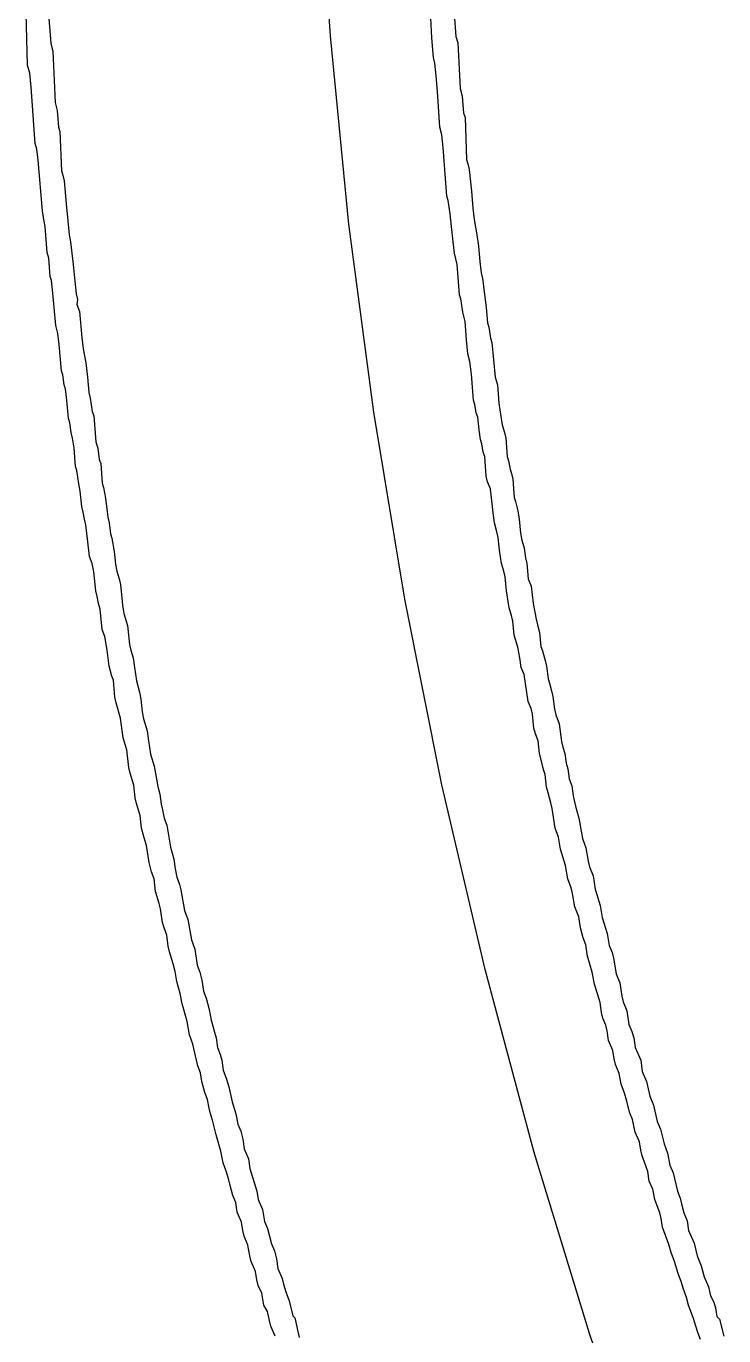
# Model space of a CAD drawing. Header units: millimetres. Extents: x 95 to 305, y 96 to 295.
# Drawn here: x 95.33 to 107.4, y 169.33 to 191.98 of the extents above; entities that cross this region are included whole.
import ezdxf

# ---------------------------------------------------------------- set-up
doc = ezdxf.new("R2010")
doc.units = ezdxf.units.MM
for name, color, linetype in [('BottomLayer', 5, 'Continuous'), ('BottomOverlay', 54, 'Continuous'), ('TopLayer', 1, 'Continuous')]:
    doc.layers.add(name, color=color, linetype=linetype)

msp = doc.modelspace()

# ---------------------------------------------------------------- linework, layer by layer
at = {"layer": 'BottomLayer'}
for p, q in [((100.59122884, 191.8159105), (100.3760248, 195.08593952)), ((100.91373772, 188.554614), (100.59122884, 191.8159105)), ((101.34321616, 185.30565936), (100.91373772, 188.554614)), ((101.87918918, 182.0725975), (101.34321616, 185.30565936)), ((102.52109036, 178.85889806), (101.87918918, 182.0725975)), ((103.26821612, 175.66799004), (102.52109036, 178.85889806)), ((104.11974604, 172.50340404), (103.26821612, 175.66799004)), ((105.07477588, 169.36852334), (104.11974604, 172.50340404)), ((106.1322998, 166.26661438), (105.07477588, 169.36852334))]:
    msp.add_line(p, q, dxfattribs=at)
at = {"layer": 'BottomOverlay'}
for p, q in [((95.70518578, 192.31437788), (95.72952405999999, 191.97362418)), ((95.35226293999999, 191.30428846), (95.32792212, 192.20485054)), ((102.3498715, 191.77890778), (102.32553322, 192.24135796)), ((102.72713516, 192.27786792), (102.76364258, 191.80324606)), ((95.72952405999999, 191.97362418), (95.75386488, 191.68154958)), ((95.75386488, 191.68154958), (95.7903723, 191.54768142)), ((102.37421232, 191.43815408), (102.3498715, 191.77890778)), ((102.76364258, 191.80324606), (102.80015254, 191.69371872)), ((102.80015254, 191.69371872), (102.8366625, 190.90268652)), ((95.7903723, 191.54768142), (95.82688225999999, 190.65929102)), ((102.3985506, 191.34079588), (102.37421232, 191.43815408)), ((95.38877036, 191.1704203), (95.35226293999999, 191.30428846)), ((102.42289142, 191.1217412), (102.3985506, 191.34079588)), ((95.41311118, 190.9270248), (95.38877036, 191.1704203)), ((102.4472297, 190.85400742), (102.42289142, 191.1217412)), ((95.43744946, 190.61061192), (95.41311118, 190.9270248)), ((102.48373966, 190.23334826), (102.4472297, 190.85400742)), ((102.8366625, 190.90268652), (102.87317246, 190.76881836)), ((102.87317246, 190.76881836), (102.89751074, 190.47674376)), ((95.46179027999999, 190.26985822), (95.43744946, 190.61061192)), ((95.82688225999999, 190.65929102), (95.86339222, 190.52542286)), ((95.86339222, 190.52542286), (95.88773049999999, 190.23334826)), ((95.48612856, 189.95344534), (95.46179027999999, 190.26985822)), ((102.89751074, 190.47674376), (102.92185156, 190.40372638)), ((102.92185156, 190.40372638), (102.94618984, 189.67353988)), ((95.88773049999999, 190.23334826), (95.91207132, 190.16033088)), ((95.91207132, 190.16033088), (95.93640959999999, 189.47882348)), ((102.52024962, 190.0994801), (102.48373966, 190.23334826)), ((102.5445879, 189.88042542), (102.52024962, 190.0994801)), ((95.51046937999999, 189.85608714), (95.48612856, 189.95344534)), ((95.53480765999998, 189.66137074), (95.51046937999999, 189.85608714)), ((102.60543614, 189.04071158), (102.5445879, 189.88042542)), ((95.60782757999999, 188.78514694), (95.53480765999998, 189.66137074)), ((102.94618984, 189.67353988), (102.97053066, 189.6005225)), ((102.97053066, 189.6005225), (102.99486894, 189.5031643)), ((95.93640959999999, 189.47882348), (95.96075042, 189.4058061)), ((95.96075042, 189.4058061), (95.98508869999999, 189.3084479)), ((102.99486894, 189.5031643), (103.0313789, 189.12590064)), ((95.98508869999999, 189.3084479), (96.02159866, 188.90684596)), ((102.62977696, 188.9676942), (102.60543614, 189.04071158)), ((102.66628438, 188.73646784), (102.62977696, 188.9676942)), ((103.0313789, 189.12590064), (103.05571718, 188.83382604)), ((95.63216586, 188.63910964), (95.60782757999999, 188.78514694)), ((96.02159866, 188.90684596), (96.04593693999999, 188.61477136)), ((102.6906252, 188.51741316), (102.66628438, 188.73646784)), ((103.05571718, 188.83382604), (103.080058, 188.63910964)), ((95.65650667999999, 188.51741316), (95.63216586, 188.63910964)), ((95.69301409999998, 188.06713212), (95.65650667999999, 188.51741316)), ((96.04593693999999, 188.61477136), (96.07027776, 188.37137586)), ((102.71496348, 188.24967938), (102.6906252, 188.51741316)), ((103.080058, 188.63910964), (103.1287371, 188.37137586)), ((96.07027776, 188.37137586), (96.09461603999999, 188.24967938)), ((96.09461603999999, 188.24967938), (96.14329513999999, 187.86024658)), ((102.7393043, 188.05496298), (102.71496348, 188.24967938)), ((103.1287371, 188.37137586), (103.15307538, 188.17665946)), ((95.71735491999999, 187.96977392), (95.69301409999998, 188.06713212)), ((102.7879834, 187.86024658), (102.7393043, 188.05496298)), ((103.15307538, 188.17665946), (103.1774162, 187.90892568)), ((95.7416932, 187.65336104), (95.71735491999999, 187.96977392)), ((96.14329513999999, 187.86024658), (96.16763595999998, 187.56817198)), ((102.82449336, 187.33694562), (102.7879834, 187.86024658)), ((103.1774162, 187.90892568), (103.20175448, 187.71420928)), ((95.76603401999999, 187.58034112), (95.7416932, 187.65336104)), ((95.7903723, 187.36128644), (95.76603401999999, 187.58034112)), ((96.16763595999998, 187.56817198), (96.19197424, 187.3491173)), ((103.20175448, 187.71420928), (103.2260953, 187.61685108)), ((103.2260953, 187.61685108), (103.28694354, 187.11789094)), ((95.81471312, 187.11789094), (95.7903723, 187.36128644)), ((96.19197424, 187.3491173), (96.21631505999999, 187.2517591)), ((102.84883164, 187.26392824), (102.82449336, 187.33694562)), ((95.8390514, 186.80147806), (95.81471312, 187.11789094)), ((96.21631505999999, 187.2517591), (96.20414592, 187.16657004)), ((96.20414592, 187.16657004), (96.25282247999999, 187.04487356)), ((102.8853416, 187.03270188), (102.84883164, 187.26392824)), ((103.28694354, 187.11789094), (103.31128182, 186.85015716)), ((96.25282247999999, 187.04487356), (96.28933244, 186.59459252)), ((102.92185156, 186.87449544), (102.8853416, 187.03270188)), ((102.94618984, 186.55808256), (102.92185156, 186.87449544)), ((95.87556135999999, 186.6676099), (95.8390514, 186.80147806)), ((95.89989964, 186.4728935), (95.87556135999999, 186.6676099)), ((103.31128182, 186.85015716), (103.33562264, 186.77713724)), ((103.33562264, 186.77713724), (103.35996092, 186.58242084)), ((95.93640959999999, 186.02261246), (95.89989964, 186.4728935)), ((96.28933244, 186.59459252), (96.31367326, 186.39987612)), ((102.97053066, 186.31468706), (102.94618984, 186.55808256)), ((103.35996092, 186.58242084), (103.38430174, 186.50940346)), ((103.38430174, 186.50940346), (103.44514998, 185.91308512)), ((96.31367326, 186.39987612), (96.36235236, 186.15648062)), ((103.00703808, 186.1808189), (102.97053066, 186.31468706)), ((95.96075042, 185.94959508), (95.93640959999999, 186.02261246)), ((96.36235236, 186.15648062), (96.38669064, 185.91308512)), ((103.0313789, 185.96176422), (103.00703808, 186.1808189)), ((95.98508869999999, 185.77921696), (95.96075042, 185.94959508)), ((96.00942951999998, 185.70619958), (95.98508869999999, 185.77921696)), ((96.38669064, 185.91308512), (96.41103145999999, 185.64535134)), ((103.06788632, 185.51148318), (103.0313789, 185.96176422)), ((103.44514998, 185.91308512), (103.48165994, 185.77921696)), ((103.48165994, 185.77921696), (103.50599822, 185.46280408)), ((96.03376779999999, 185.51148318), (96.00942951999998, 185.70619958)), ((96.05810861999998, 185.1950703), (96.03376779999999, 185.51148318)), ((96.41103145999999, 185.64535134), (96.43536974, 185.54799314)), ((96.43536974, 185.54799314), (96.4718797, 185.31676678)), ((103.09222714, 185.43846326), (103.06788632, 185.51148318)), ((96.4718797, 185.31676678), (96.49621798, 185.2437494)), ((103.11656542, 185.2924285), (103.09222714, 185.43846326)), ((103.14090624, 185.21940858), (103.11656542, 185.2924285)), ((103.50599822, 185.46280408), (103.54250818, 185.23157772)), ((96.0824469, 185.12205038), (96.05810861999998, 185.1950703)), ((96.10678772, 184.9516748), (96.0824469, 185.12205038)), ((96.49621798, 185.2437494), (96.53272793999999, 184.79346836)), ((103.16524452, 185.0003539), (103.14090624, 185.21940858)), ((103.54250818, 185.23157772), (103.56684646, 185.08554042)), ((103.56684646, 185.08554042), (103.60335642, 184.9516748)), ((96.131126, 184.8543166), (96.10678772, 184.9516748)), ((96.15546682, 184.68393848), (96.131126, 184.8543166)), ((103.18958534, 184.82997578), (103.16524452, 185.0003539)), ((103.60335642, 184.9516748), (103.62769724, 184.8543166)), ((103.62769724, 184.8543166), (103.65203552, 184.53790372)), ((96.1798051, 184.3675256), (96.15546682, 184.68393848)), ((96.53272793999999, 184.79346836), (96.56923789999999, 184.68393848)), ((96.56923789999999, 184.68393848), (96.59357617999999, 184.48922462)), ((103.21392362, 184.7569584), (103.18958534, 184.82997578)), ((103.23826444, 184.6109211), (103.21392362, 184.7569584)), ((103.26260272, 184.53790372), (103.23826444, 184.6109211)), ((96.59357617999999, 184.48922462), (96.61791699999999, 184.4162047)), ((96.61791699999999, 184.4162047), (96.64225527999999, 184.075451)), ((103.28694354, 184.19715002), (103.26260272, 184.53790372)), ((103.65203552, 184.53790372), (103.67637634, 184.4648838)), ((103.67637634, 184.4648838), (103.70071462, 184.3188465)), ((96.20414592, 184.29450822), (96.1798051, 184.3675256)), ((96.24065334, 184.06328186), (96.20414592, 184.29450822)), ((103.31128182, 184.09979182), (103.28694354, 184.19715002)), ((103.70071462, 184.3188465), (103.72505544, 184.24582912)), ((103.72505544, 184.24582912), (103.74939372, 184.14847092)), ((96.26499416, 183.94158538), (96.24065334, 184.06328186)), ((96.28933244, 183.67384906), (96.26499416, 183.94158538)), ((96.64225527999999, 184.075451), (96.66659609999999, 184.00243362)), ((96.66659609999999, 184.00243362), (96.70310352, 183.81988636)), ((103.35996092, 183.9780928), (103.31128182, 184.09979182)), ((103.40864002, 183.56432172), (103.35996092, 183.9780928)), ((103.74939372, 184.14847092), (103.77373454, 183.8320555)), ((96.70310352, 183.81988636), (96.73961348, 183.49130434)), ((103.77373454, 183.8320555), (103.79807282, 183.75903812)), ((103.79807282, 183.75903812), (103.83458278, 183.60083168)), ((96.31367326, 183.57649086), (96.28933244, 183.67384906)), ((96.33801154, 183.45479438), (96.31367326, 183.57649086)), ((96.73961348, 183.49130434), (96.7639543, 183.39394614)), ((103.43298084, 183.39394614), (103.40864002, 183.56432172)), ((103.83458278, 183.60083168), (103.85892106, 183.45479438)), ((96.36235236, 183.35743618), (96.33801154, 183.45479438)), ((96.38669064, 183.11404068), (96.36235236, 183.35743618)), ((96.7639543, 183.39394614), (96.78829258, 183.19922974)), ((103.46948826, 183.26007798), (103.43298084, 183.39394614)), ((103.49382908, 183.1383815), (103.46948826, 183.26007798)), ((103.85892106, 183.45479438), (103.88326188, 183.21139888)), ((96.4232006, 182.80979694), (96.38669064, 183.11404068)), ((96.78829258, 183.19922974), (96.8126334, 183.12620982)), ((96.8126334, 183.12620982), (96.84914081999999, 182.894986)), ((103.51816736, 182.91932428), (103.49382908, 183.1383815)), ((103.88326188, 183.21139888), (103.90760016, 183.0897024)), ((103.90760016, 183.0897024), (103.94411012, 182.95583424)), ((96.4718797, 182.68810046), (96.4232006, 182.80979694)), ((96.84914081999999, 182.894986), (96.87348164, 182.67592878)), ((103.55467732, 182.68810046), (103.51816736, 182.91932428)), ((103.94411012, 182.95583424), (103.9684484, 182.78545866)), ((96.49621798, 182.54206316), (96.4718797, 182.68810046)), ((96.87348164, 182.67592878), (96.89781992, 182.5542323)), ((103.59118728, 182.5542323), (103.55467732, 182.68810046)), ((103.9684484, 182.78545866), (103.99278922, 182.68810046)), ((103.99278922, 182.68810046), (104.0171275, 182.42036414)), ((96.53272793999999, 182.2134786), (96.49621798, 182.54206316)), ((96.89781992, 182.5542323), (96.93432987999999, 182.42036414)), ((96.93432987999999, 182.42036414), (96.95867069999998, 182.32300594)), ((103.61552556, 182.4568741), (103.59118728, 182.5542323)), ((103.63986638, 182.2134786), (103.61552556, 182.4568741)), ((104.0171275, 182.42036414), (104.0658066, 182.29866766)), ((96.55706875999999, 182.1161204), (96.53272793999999, 182.2134786)), ((96.58140704, 181.99442392), (96.55706875999999, 182.1161204)), ((96.95867069999998, 182.32300594), (96.99517811999999, 181.9700831)), ((103.68854548, 181.921404), (103.63986638, 182.2134786)), ((104.0658066, 182.29866766), (104.10231656, 181.99442392)), ((96.60574786, 181.89706572), (96.58140704, 181.99442392)), ((96.64225527999999, 181.54414288), (96.60574786, 181.89706572)), ((96.99517811999999, 181.9700831), (97.01951894, 181.8240458)), ((103.72505544, 181.78753838), (103.68854548, 181.921404)), ((104.10231656, 181.99442392), (104.15099566, 181.7266876)), ((97.01951894, 181.8240458), (97.08036718, 181.61716026)), ((103.74939372, 181.69018018), (103.72505544, 181.78753838)), ((103.77373454, 181.44678468), (103.74939372, 181.69018018)), ((104.15099566, 181.7266876), (104.17533648, 181.6293294)), ((96.69093437999999, 181.42244386), (96.64225527999999, 181.54414288)), ((97.08036718, 181.61716026), (97.11687713999999, 181.28857824)), ((103.83458278, 181.23989914), (103.77373454, 181.44678468)), ((104.17533648, 181.6293294), (104.2118439, 181.49546378)), ((104.2118439, 181.49546378), (104.23618472, 181.25206828)), ((96.72744433999999, 181.19122004), (96.69093437999999, 181.42244386)), ((97.11687713999999, 181.28857824), (97.14121542, 181.19122004)), ((103.8710902, 181.05735188), (103.83458278, 181.23989914)), ((104.23618472, 181.25206828), (104.260523, 181.1790509)), ((96.7639543, 180.91131458), (96.72744433999999, 181.19122004)), ((97.14121542, 181.19122004), (97.17772538, 181.05735188)), ((97.17772538, 181.05735188), (97.20206366, 180.8869763)), ((103.89543102, 180.8869763), (103.8710902, 181.05735188)), ((104.260523, 181.1790509), (104.3092021, 181.00867278)), ((104.3092021, 181.00867278), (104.33354292, 180.91131458)), ((96.8126334, 180.740939), (96.7639543, 180.91131458)), ((97.20206366, 180.8869763), (97.23857362, 180.65574994)), ((103.94411012, 180.76527728), (103.89543102, 180.8869763)), ((104.0171275, 180.3028271), (103.94411012, 180.76527728)), ((104.33354292, 180.91131458), (104.3578812, 180.6922599)), ((96.83697167999999, 180.66791908), (96.8126334, 180.740939)), ((96.8613125, 180.37584448), (96.83697167999999, 180.66791908)), ((97.23857362, 180.65574994), (97.28725272, 180.46103354)), ((104.3578812, 180.6922599), (104.38222202, 180.61923998)), ((104.38222202, 180.61923998), (104.41872944, 180.48537436)), ((96.88565077999999, 180.27848882), (96.8613125, 180.37584448)), ((97.28725272, 180.46103354), (97.31159354, 180.33933706)), ((97.31159354, 180.33933706), (97.33593182, 180.12027984)), ((104.0658066, 180.18113062), (104.0171275, 180.3028271)), ((104.41872944, 180.48537436), (104.44307026, 180.38801616)), ((104.44307026, 180.38801616), (104.46740854, 180.16895894)), ((96.95867069999998, 180.0107525), (96.88565077999999, 180.27848882)), ((97.33593182, 180.12027984), (97.36027263999999, 179.99858336)), ((104.09014742, 180.08377242), (104.0658066, 180.18113062)), ((104.1144857, 179.84037692), (104.09014742, 180.08377242)), ((104.46740854, 180.16895894), (104.49174936, 180.07160074)), ((97.00734979999999, 179.6699988), (96.95867069999998, 180.0107525)), ((97.36027263999999, 179.99858336), (97.42112088, 179.79169782)), ((104.49174936, 180.07160074), (104.5525976, 179.9133943)), ((104.5525976, 179.9133943), (104.58910756, 179.60915056)), ((97.06819804, 179.46311326), (97.00734979999999, 179.6699988)), ((97.42112088, 179.79169782), (97.44545916, 179.6213197)), ((97.44545916, 179.6213197), (97.48196911999999, 179.39009588)), ((104.13882652, 179.74301872), (104.1144857, 179.84037692)), ((104.18750562, 179.6213197), (104.13882652, 179.74301872)), ((104.2118439, 179.40226502), (104.18750562, 179.6213197)), ((97.10470545999999, 179.15886952), (97.06819804, 179.46311326)), ((104.28486382, 179.11019042), (104.2118439, 179.40226502)), ((104.58910756, 179.60915056), (104.61344584, 179.51179236)), ((104.61344584, 179.51179236), (104.6499558, 179.40226502)), ((104.6499558, 179.40226502), (104.67429662, 179.23188944)), ((97.48196911999999, 179.39009588), (97.54281735999999, 179.18321034)), ((97.54281735999999, 179.18321034), (97.6036656, 178.8302875)), ((104.67429662, 179.23188944), (104.6986349, 179.13453124)), ((97.12904628, 179.06151132), (97.10470545999999, 179.15886952)), ((97.18989452, 178.85462578), (97.12904628, 179.06151132)), ((104.3092021, 179.03717304), (104.28486382, 179.11019042)), ((104.33354292, 178.81811582), (104.3092021, 179.03717304)), ((104.6986349, 179.13453124), (104.72297318, 178.96415312)), ((104.72297318, 178.96415312), (104.77165228, 178.84245664)), ((97.21423534, 178.6355711), (97.18989452, 178.85462578)), ((97.6036656, 178.8302875), (97.64017555999999, 178.69641934)), ((104.3578812, 178.72075762), (104.33354292, 178.81811582)), ((104.4065603, 178.55038204), (104.3578812, 178.72075762)), ((104.77165228, 178.84245664), (104.7959931, 178.67207852)), ((97.23857362, 178.5382129), (97.21423534, 178.6355711)), ((97.27508357999999, 178.40434474), (97.23857362, 178.5382129)), ((97.64017555999999, 178.69641934), (97.66451638, 178.52604376)), ((97.66451638, 178.52604376), (97.68885466, 178.42868556)), ((104.43090112, 178.45302384), (104.4065603, 178.55038204)), ((104.7959931, 178.67207852), (104.83250306, 178.4895338)), ((104.83250306, 178.4895338), (104.8933513, 178.28264826)), ((97.29942186, 178.33132736), (97.27508357999999, 178.40434474)), ((97.32376267999999, 178.11227014), (97.29942186, 178.33132736)), ((97.68885466, 178.42868556), (97.71319548, 178.28264826)), ((97.71319548, 178.28264826), (97.76187458, 178.16094924)), ((104.47958022, 178.11227014), (104.43090112, 178.45302384)), ((104.8933513, 178.28264826), (104.95419954, 177.92972542)), ((97.37244178, 177.94189456), (97.32376267999999, 178.11227014)), ((97.76187458, 178.16094924), (97.82272282, 177.78368812)), ((104.54042846, 177.9540637), (104.47958022, 178.11227014)), ((97.40895173999999, 177.8080264), (97.37244178, 177.94189456)), ((104.57693842, 177.74717816), (104.54042846, 177.9540637)), ((104.95419954, 177.92972542), (105.01504778, 177.77151898)), ((97.45763084, 177.5159518), (97.40895173999999, 177.8080264)), ((97.82272282, 177.78368812), (97.88357106, 177.57680258)), ((104.66212494, 177.4672727), (104.57693842, 177.74717816)), ((105.01504778, 177.77151898), (105.05155774, 177.54029262)), ((97.49413826, 177.35774536), (97.45763084, 177.5159518)), ((97.54281735999999, 177.23604888), (97.49413826, 177.35774536)), ((97.88357106, 177.57680258), (97.90791187999999, 177.40642446)), ((97.90791187999999, 177.40642446), (97.93225016, 177.26038716)), ((104.6986349, 177.23604888), (104.66212494, 177.4672727)), ((105.05155774, 177.54029262), (105.07589856, 177.44293442)), ((105.07589856, 177.44293442), (105.1367468, 177.28472798)), ((97.56715817999999, 177.01699166), (97.54281735999999, 177.23604888)), ((97.93225016, 177.26038716), (97.98092926, 177.13869068)), ((97.98092926, 177.13869068), (98.00526754, 177.04133248)), ((104.75948314, 177.07784244), (104.6986349, 177.23604888)), ((105.1367468, 177.28472798), (105.17325422, 177.05350162)), ((97.62800641999999, 176.81010612), (97.56715817999999, 177.01699166)), ((98.00526754, 177.04133248), (98.06611831999999, 176.68840964)), ((104.78382396, 176.98048424), (104.75948314, 177.07784244)), ((104.82033138, 176.74925788), (104.78382396, 176.98048424)), ((105.17325422, 177.05350162), (105.25844328, 176.7735987)), ((97.6523447, 176.71274792), (97.62800641999999, 176.81010612)), ((97.68885466, 176.4815241), (97.6523447, 176.71274792)), ((98.06611831999999, 176.68840964), (98.12696656, 176.5302032)), ((104.8933513, 176.5788823), (104.82033138, 176.74925788)), ((105.25844328, 176.7735987), (105.29495324, 176.56671062)), ((97.71319548, 176.3841659), (97.68885466, 176.4815241)), ((98.12696656, 176.5302032), (98.1878148, 176.17728036)), ((104.91768958, 176.3841659), (104.8933513, 176.5788823)), ((105.29495324, 176.56671062), (105.3801423, 176.2868077)), ((97.76187458, 176.26246688), (97.71319548, 176.3841659)), ((97.78621285999999, 176.06775302), (97.76187458, 176.26246688)), ((104.96636868, 176.21378778), (104.91768958, 176.3841659)), ((105.3801423, 176.2868077), (105.41664972, 176.07992216)), ((97.81055368, 175.97039482), (97.78621285999999, 176.06775302)), ((98.1878148, 176.17728036), (98.24866304, 176.01907392)), ((98.24866304, 176.01907392), (98.285173, 175.73916846)), ((105.01504778, 176.0920913), (104.96636868, 176.21378778)), ((105.0393886, 175.8973749), (105.01504778, 176.0920913)), ((105.41664972, 176.07992216), (105.46532882, 175.95822314)), ((97.87140192, 175.76350674), (97.81055368, 175.97039482)), ((105.12457766, 175.61747198), (105.0393886, 175.8973749)), ((105.46532882, 175.95822314), (105.48966964, 175.86086494)), ((105.48966964, 175.86086494), (105.53834874, 175.59313116)), ((97.90791187999999, 175.62964112), (97.87140192, 175.76350674)), ((97.93225016, 175.459263), (97.90791187999999, 175.62964112)), ((98.285173, 175.73916846), (98.33385209999999, 175.61747198)), ((98.33385209999999, 175.61747198), (98.37036206, 175.48360382)), ((105.16108508, 175.4105839), (105.12457766, 175.61747198)), ((105.53834874, 175.59313116), (105.59919698, 175.43492472)), ((97.9930984, 175.25237746), (97.93225016, 175.459263)), ((98.37036206, 175.48360382), (98.39470034, 175.28888742)), ((105.25844328, 175.09417102), (105.16108508, 175.4105839)), ((105.59919698, 175.43492472), (105.63570694, 175.20369836)), ((98.02960836, 175.06983274), (97.9930984, 175.25237746)), ((98.39470034, 175.28888742), (98.44337944, 175.16719094)), ((98.44337944, 175.16719094), (98.49205853999999, 174.97247454)), ((105.2827841, 174.92379544), (105.25844328, 175.09417102)), ((105.63570694, 175.20369836), (105.66004522, 175.10634016)), ((105.66004522, 175.10634016), (105.72089346, 174.94813372)), ((98.05394663999999, 174.97247454), (98.02960836, 175.06983274)), ((98.11479741999999, 174.765589), (98.05394663999999, 174.97247454)), ((98.49205853999999, 174.97247454), (98.5285685, 174.78992728)), ((105.30712238, 174.82643724), (105.2827841, 174.92379544)), ((105.72089346, 174.94813372), (105.75740342, 174.7169099)), ((98.15130484, 174.53436264), (98.11479741999999, 174.765589)), ((98.5285685, 174.78992728), (98.58941673999999, 174.58304174)), ((105.35580148, 174.70473822), (105.30712238, 174.82643724)), ((105.3801423, 174.60738002), (105.35580148, 174.70473822)), ((105.75740342, 174.7169099), (105.80608252, 174.59521088)), ((98.21215562, 174.3761562), (98.15130484, 174.53436264)), ((98.58941673999999, 174.58304174), (98.61375756, 174.48568354)), ((98.61375756, 174.48568354), (98.63809583999999, 174.31530796)), ((105.40448058, 174.43700444), (105.3801423, 174.60738002)), ((105.4775005, 174.26662886), (105.40448058, 174.43700444)), ((105.80608252, 174.59521088), (105.84259248, 174.48568354)), ((105.84259248, 174.48568354), (105.86693076, 174.31530796)), ((98.27300385999999, 174.09625074), (98.21215562, 174.3761562)), ((98.63809583999999, 174.31530796), (98.68677494, 174.19360894)), ((98.68677494, 174.19360894), (98.71111576, 174.09625074)), ((105.50183878, 174.12059156), (105.4775005, 174.26662886)), ((105.86693076, 174.31530796), (105.96428896, 174.09625074)), ((98.29734214, 173.99889254), (98.27300385999999, 174.09625074)), ((98.34602124, 173.87719606), (98.29734214, 173.99889254)), ((98.71111576, 174.09625074), (98.73545404, 173.92587516)), ((105.5261796, 174.02323336), (105.50183878, 174.12059156)), ((105.58702784, 173.86502692), (105.5261796, 174.02323336)), ((105.96428896, 174.09625074), (105.98862978, 173.90153434)), ((98.37036206, 173.73115876), (98.34602124, 173.87719606)), ((98.73545404, 173.92587516), (98.79630227999999, 173.76766872)), ((98.79630227999999, 173.76766872), (98.83281224, 173.63380056)), ((105.62353526, 173.68247966), (105.58702784, 173.86502692)), ((105.98862978, 173.90153434), (106.06164716, 173.73115876)), ((98.41904115999999, 173.53644236), (98.37036206, 173.73115876)), ((98.46772026, 173.41474588), (98.41904115999999, 173.53644236)), ((98.83281224, 173.63380056), (98.89366048, 173.37823592)), ((105.68438604, 173.52427322), (105.62353526, 173.68247966)), ((105.72089346, 173.39040506), (105.68438604, 173.52427322)), ((106.06164716, 173.73115876), (106.1224954, 173.47559412)), ((98.49205853999999, 173.26870858), (98.46772026, 173.41474588)), ((98.89366048, 173.37823592), (98.95450871999999, 173.17135038)), ((105.76957256, 173.19568866), (105.72089346, 173.39040506)), ((106.1224954, 173.47559412), (106.18334618, 173.31738768)), ((106.18334618, 173.31738768), (106.24419442, 173.03748222)), ((98.51639936, 173.17135038), (98.49205853999999, 173.26870858)), ((98.55290678, 173.06182304), (98.51639936, 173.17135038)), ((98.61375756, 172.80625586), (98.55290678, 173.06182304)), ((98.95450871999999, 173.17135038), (98.99101868, 172.98880312)), ((105.81825166, 173.07399218), (105.76957256, 173.19568866)), ((105.86693076, 172.85493496), (105.81825166, 173.07399218)), ((98.99101868, 172.98880312), (99.03969778, 172.86710664)), ((99.03969778, 172.86710664), (99.07620774, 172.73323848)), ((105.93995068, 172.68455938), (105.86693076, 172.85493496)), ((106.24419442, 173.03748222), (106.30504266, 172.90361406)), ((106.30504266, 172.90361406), (106.3658909, 172.64804942)), ((98.69894407999999, 172.52635294), (98.61375756, 172.80625586)), ((99.07620774, 172.73323848), (99.10054602, 172.5628629)), ((105.96428896, 172.53852208), (105.93995068, 172.68455938)), ((106.3658909, 172.64804942), (106.42673914, 172.48984298)), ((98.73545404, 172.3194674), (98.69894407999999, 172.52635294)), ((99.10054602, 172.5628629), (99.17356593999999, 172.39248478)), ((99.17356593999999, 172.39248478), (99.19790422, 172.2221092)), ((105.98862978, 172.44116388), (105.96428896, 172.53852208)), ((106.0251372, 172.33163654), (105.98862978, 172.44116388)), ((106.42673914, 172.48984298), (106.4632491, 172.28295744)), ((98.79630227999999, 172.16126096), (98.73545404, 172.3194674)), ((98.83281224, 172.0273928), (98.79630227999999, 172.16126096)), ((99.19790422, 172.2221092), (99.31960323999999, 171.8326764)), ((106.08598798, 172.1734301), (106.0251372, 172.33163654)), ((106.11032626, 172.00305198), (106.08598798, 172.1734301)), ((106.4632491, 172.28295744), (106.52409734, 172.14908928)), ((106.52409734, 172.14908928), (106.54843816, 172.05173108)), ((98.85715051999999, 171.9300346), (98.83281224, 172.0273928)), ((98.90582961999999, 171.75965902), (98.85715051999999, 171.9300346)), ((106.1711745, 171.86918636), (106.11032626, 172.00305198)), ((106.54843816, 172.05173108), (106.59711726, 171.8326764)), ((98.95450871999999, 171.63796), (98.90582961999999, 171.75965902)), ((99.31960323999999, 171.8326764), (99.34394152, 171.6866391)), ((106.20768446, 171.6866391), (106.1711745, 171.86918636)), ((106.59711726, 171.8326764), (106.64579636, 171.71097992)), ((106.64579636, 171.71097992), (106.67013464, 171.61362172)), ((98.97884954, 171.46758442), (98.95450871999999, 171.63796)), ((99.05186692, 171.2972063), (98.97884954, 171.46758442)), ((99.34394152, 171.6866391), (99.41696144, 171.51626352)), ((99.41696144, 171.51626352), (99.45346886, 171.30937798)), ((106.24419442, 171.57711176), (106.20768446, 171.6866391)), ((106.29287352, 171.45541274), (106.24419442, 171.57711176)), ((106.67013464, 171.61362172), (106.7066446, 171.45541274)), ((99.07620774, 171.151169), (99.05186692, 171.2972063)), ((99.45346886, 171.30937798), (99.50214796, 171.18767896)), ((106.3172118, 171.35805708), (106.29287352, 171.45541274)), ((106.34155262, 171.21201978), (106.3172118, 171.35805708)), ((106.7066446, 171.45541274), (106.76749284, 171.32154712)), ((106.76749284, 171.32154712), (106.79183366, 171.151169)), ((99.10054602, 171.0538108), (99.07620774, 171.151169)), ((99.16139679999999, 170.89560436), (99.10054602, 171.0538108)), ((99.50214796, 171.18767896), (99.57516788, 170.91994518)), ((106.45107996, 170.90777604), (106.34155262, 171.21201978)), ((106.79183366, 171.151169), (106.88919186, 170.93211432)), ((99.19790422, 170.71305964), (99.16139679999999, 170.89560436)), ((99.57516788, 170.91994518), (99.62384698, 170.79824616)), ((99.62384698, 170.79824616), (99.6603544, 170.66438054)), ((106.48758992, 170.77390788), (106.45107996, 170.90777604)), ((106.88919186, 170.93211432), (106.93787096, 170.71305964)), ((99.22224503999999, 170.61570144), (99.19790422, 170.71305964)), ((99.29526242, 170.44532332), (99.22224503999999, 170.61570144)), ((99.6603544, 170.66438054), (99.68469522, 170.49400242)), ((106.54843816, 170.61570144), (106.48758992, 170.77390788)), ((106.6092864, 170.4088159), (106.54843816, 170.61570144)), ((106.93787096, 170.71305964), (107.01088834, 170.54268152)), ((99.31960323999999, 170.29928602), (99.29526242, 170.44532332)), ((99.68469522, 170.49400242), (99.75771259999999, 170.32362684)), ((106.67013464, 170.25060692), (106.6092864, 170.4088159)), ((107.01088834, 170.54268152), (107.05956744, 170.34796512)), ((107.05956744, 170.34796512), (107.13258736, 170.17758954)), ((99.34394152, 170.20192782), (99.31960323999999, 170.29928602)), ((99.40478975999999, 170.0680622), (99.34394152, 170.20192782)), ((99.75771259999999, 170.32362684), (99.78205342, 170.22626864)), ((99.78205342, 170.22626864), (99.81856338, 170.09240048)), ((106.69447546, 170.15325126), (106.67013464, 170.25060692)), ((106.7553237, 169.99504228), (106.69447546, 170.15325126)), ((107.13258736, 170.17758954), (107.16909478, 170.0193831)), ((99.44129971999999, 169.86117666), (99.40478975999999, 170.0680622)), ((99.81856338, 170.09240048), (99.87941161999998, 169.93419404)), ((99.87941161999998, 169.93419404), (99.94025986, 169.6786294)), ((106.79183366, 169.86117666), (106.7553237, 169.99504228)), ((107.16909478, 170.0193831), (107.22994556, 169.90985576)), ((107.22994556, 169.90985576), (107.25428384, 169.81249756)), ((99.50214796, 169.75164932), (99.44129971999999, 169.86117666)), ((99.53865791999999, 169.59344034), (99.50214796, 169.75164932)), ((99.94025986, 169.6786294), (99.97676982, 169.64211944)), ((106.82834362, 169.75164932), (106.79183366, 169.86117666)), ((106.87702018, 169.6299503), (106.82834362, 169.75164932)), ((107.25428384, 169.81249756), (107.27862212, 169.66646026)), ((107.27862212, 169.66646026), (107.32730122, 169.61778116)), ((99.56299874, 169.49608214), (99.53865791999999, 169.59344034)), ((99.63601612, 169.32570656), (99.56299874, 169.49608214)), ((99.97676982, 169.64211944), (100.0497872, 169.30136828)), ((106.91353014, 169.49608214), (106.87702018, 169.6299503)), ((106.9500401, 169.3865548), (106.91353014, 169.49608214)), ((107.32730122, 169.61778116), (107.40032114, 169.32570656)), ((106.9987192, 169.26485832), (106.9500401, 169.3865548))]:
    msp.add_line(p, q, dxfattribs=at)
at = {"layer": 'TopLayer'}
for p, q in [((100.59122884, 191.8159105), (100.3760248, 195.08593952)), ((100.91373772, 188.554614), (100.59122884, 191.8159105)), ((101.34321616, 185.30565936), (100.91373772, 188.554614)), ((101.87918918, 182.0725975), (101.34321616, 185.30565936)), ((102.52109036, 178.85889806), (101.87918918, 182.0725975)), ((103.26821612, 175.66799004), (102.52109036, 178.85889806)), ((104.11974604, 172.50340404), (103.26821612, 175.66799004)), ((105.07477588, 169.36852334), (104.11974604, 172.50340404)), ((106.1322998, 166.26661438), (105.07477588, 169.36852334))]:
    msp.add_line(p, q, dxfattribs=at)

doc.saveas('drawing.dxf')
